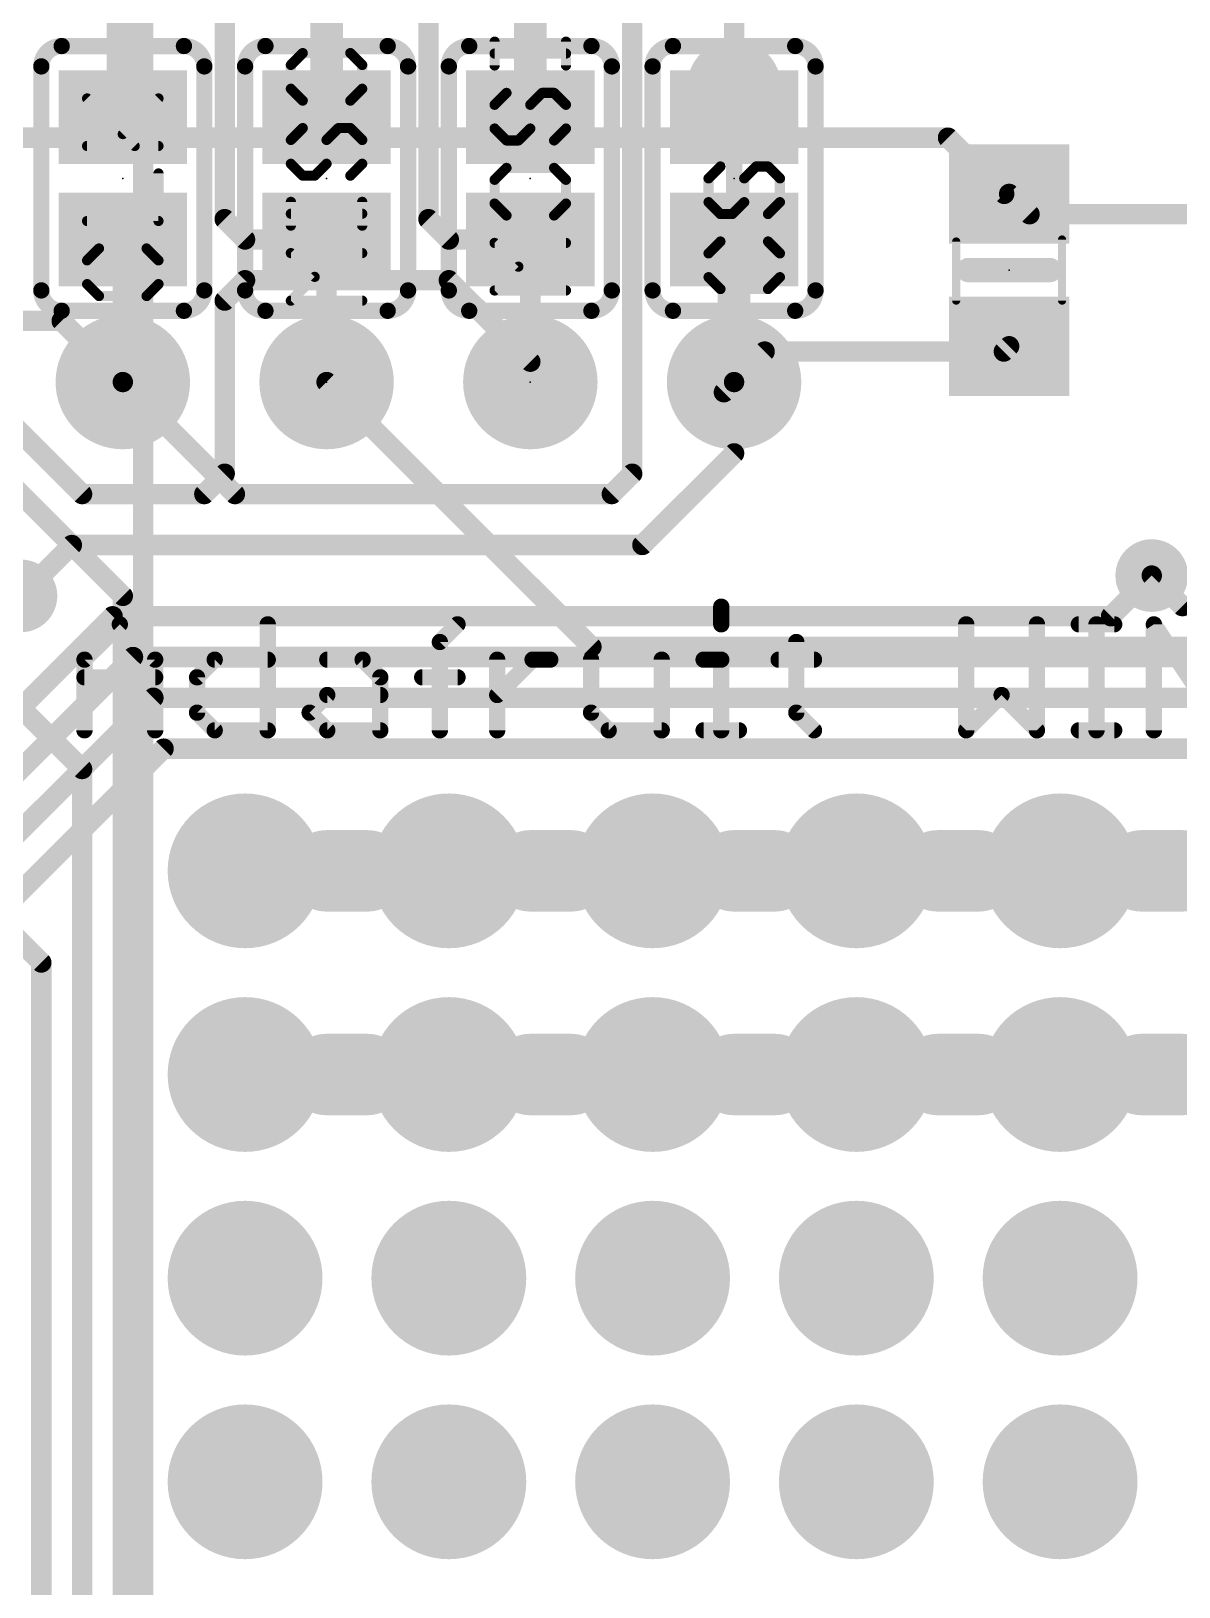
# Model space of a CAD drawing. Extents: x -7.7 to 68.6, y -5.3 to 60.5.
# Drawn here: x 27.81 to 42.12, y 26.63 to 46.03 of the extents above; entities that cross this region are included whole.
import ezdxf

# ---------------------------------------------------------------- set-up
doc = ezdxf.new("R2010")
doc.units = 0
for name, color, linetype in [('1', 12, 'CONTINUOUS'), ('16', 132, 'CONTINUOUS'), ('17', 110, 'CONTINUOUS'), ('18', 110, 'CONTINUOUS'), ('21', 40, 'CONTINUOUS'), ('22', 6, 'CONTINUOUS'), ('23', 53, 'CONTINUOUS'), ('24', 53, 'CONTINUOUS'), ('51', 253, 'CONTINUOUS')]:
    doc.layers.add(name, color=color, linetype=linetype)

# ---------------------------------------------------------------- blocks, each defined once
blk = doc.blocks.new('RECT')
blk.add_solid([(-0.5, -0.5), (0.5, -0.5), (-0.5, 0.5), (0.5, 0.5)])
blk = doc.blocks.new('ROUNDP')
at = {"const_width": 0.5}
blk.add_lwpolyline([(0, -0.25, 1), (0, 0.25, 1), (0, -0.25)], format="xyb", dxfattribs=at)
blk = doc.blocks.new('ROUNDV')
at = {"const_width": 0.5}
blk.add_lwpolyline([(0, -0.25, 1), (0, 0.25, 1), (0, -0.25)], format="xyb", dxfattribs=at)

msp = doc.modelspace()

# ---------------------------------------------------------------- linework, layer by layer
at = {"layer": '1', "const_width": 0.254}
for points in [[(29.21, 53.34), (29.21, 0)], [(22.921, 44.704), (39.243, 44.704)], [(39.243, 44.704), (39.944, 44.003)], [(39.944, 44.003), (40.005, 44.003)], [(40.005, 44.003), (40.259, 43.749)], [(40.259, 43.749), (43.18, 43.749)], [(30.226, 42.672), (30.48, 42.926)], [(30.48, 42.926), (33.02, 42.926)], [(33.02, 42.926), (34.036, 41.91)], [(30.226, 40.513), (30.226, 42.672)], [(22.733, 42.418), (28.194, 42.418)], [(28.194, 42.418), (28.956, 41.656)], [(36.576, 41.656), (36.957, 42.037)], [(36.957, 42.037), (39.939, 42.037)], [(39.939, 42.037), (40.005, 42.103)], [(34.036, 41.91), (34.036, 41.656)], [(26.924, 41.783), (28.448, 40.259)], [(31.496, 41.656), (34.798, 38.354)], [(28.956, 38.989), (27.432, 40.513)], [(29.972, 40.259), (30.226, 40.513)], [(28.448, 40.259), (29.972, 40.259)], [(41.783, 39.243), (42.164, 38.862)], [(28.956, 15.113), (28.956, 38.989)], [(42.164, 38.862), (51.816, 38.862)], [(34.798, 38.354), (58.166, 38.354)], [(28.448, 36.83), (27.305, 37.973)], [(28.448, 15.494), (28.448, 36.83)], [(27.94, 34.417), (26.924, 35.433)], [(27.94, 16.637), (27.94, 34.417)]]:
    msp.add_lwpolyline(points, dxfattribs=at)
at = {"layer": '1', "const_width": 0.127}
for points in [[(39.2879, 44.7489, 1), (39.1981, 44.6591)], [(39.243, 44.6405, 1), (39.243, 44.7675)], [(39.944, 44.0665, 1), (39.944, 43.9395)], [(39.8991, 43.9581, 1), (39.9889, 44.0479)], [(40.0499, 44.0479, 1), (39.9601, 43.9581)], [(40.005, 43.9395, 1), (40.005, 44.0665)], [(40.259, 43.8125, 1), (40.259, 43.6855)], [(40.2141, 43.7041, 1), (40.3039, 43.7939)], [(30.48, 42.9895, 1), (30.48, 42.8625)], [(30.5249, 42.8811, 1), (30.4351, 42.9709)], [(33.0649, 42.9709, 1), (32.9751, 42.8811)], [(33.02, 42.8625, 1), (33.02, 42.9895)], [(30.2895, 42.672, 1), (30.1625, 42.672)], [(30.1811, 42.7169, 1), (30.2709, 42.6271)], [(28.2389, 42.4629, 1), (28.1491, 42.3731)], [(28.194, 42.3545, 1), (28.194, 42.4815)], [(36.957, 42.1005, 1), (36.957, 41.9735)], [(37.0019, 41.9921, 1), (36.9121, 42.0819)], [(39.8941, 42.0819, 1), (39.9839, 41.9921)], [(39.939, 41.9735, 1), (39.939, 42.1005)], [(40.0499, 42.0581, 1), (39.9601, 42.1479)], [(34.0995, 41.91, 1), (33.9725, 41.91)], [(33.9911, 41.8651, 1), (34.0809, 41.9549)], [(28.9111, 41.6111, 1), (29.0009, 41.7009)], [(31.5409, 41.7009, 1), (31.4511, 41.6111)], [(33.9725, 41.656, 1), (34.0995, 41.656)], [(36.5311, 41.7009, 1), (36.6209, 41.6111)], [(30.1625, 40.513, 1), (30.2895, 40.513)], [(30.2709, 40.4681, 1), (30.1811, 40.5579)], [(28.448, 40.3225, 1), (28.448, 40.1955)], [(28.4031, 40.2141, 1), (28.4929, 40.3039)], [(29.9271, 40.3039, 1), (30.0169, 40.2141)], [(29.972, 40.1955, 1), (29.972, 40.3225)], [(41.8279, 39.2879, 1), (41.7381, 39.1981)], [(29.0195, 38.989, 1), (28.8925, 38.989)], [(28.9111, 38.9441, 1), (29.0009, 39.0339)], [(42.164, 38.9255, 1), (42.164, 38.7985)], [(42.1191, 38.8171, 1), (42.2089, 38.9069)], [(34.798, 38.4175, 1), (34.798, 38.2905)], [(34.7531, 38.3091, 1), (34.8429, 38.3989)], [(28.5115, 36.83, 1), (28.3845, 36.83)], [(28.4031, 36.7851, 1), (28.4929, 36.8749)], [(28.0035, 34.417, 1), (27.8765, 34.417)], [(27.8951, 34.3721, 1), (27.9849, 34.4619)]]:
    msp.add_lwpolyline(points, format="xyb", dxfattribs=at)
at = {"layer": '16'}
for points, const_width in [([(29.21, 0), (29.21, 53.34)], 0.254), ([(32.766, 43.688), (32.766, 49.022)], 0.254), ([(30.226, 48.514), (30.226, 43.688)], 0.254), ([(35.306, 40.513), (35.306, 48.133)], 0.254), ([(28.956, 46.99), (28.956, 44.958)], 0.4064), ([(31.496, 46.99), (31.496, 44.958)], 0.4064), ([(34.036, 46.99), (34.036, 44.958)], 0.4064), ([(36.576, 44.958), (36.576, 46.99)], 0.254), ([(30.226, 43.688), (30.48, 43.434)], 0.254), ([(33.02, 43.434), (32.766, 43.688)], 0.254), ([(28.956, 43.434), (28.956, 41.656)], 0.254), ([(30.48, 43.434), (31.496, 43.434)], 0.254), ([(31.496, 41.656), (31.496, 43.434)], 0.254), ([(34.036, 43.434), (33.02, 43.434)], 0.254), ([(34.036, 41.656), (34.036, 43.434)], 0.254), ([(36.576, 43.434), (36.576, 41.656)], 0.4064), ([(28.956, 41.529), (28.956, 41.656)], 0.254), ([(28.956, 41.656), (30.353, 40.259)], 0.254), ([(36.449, 41.529), (36.576, 41.656)], 0.254), ([(36.576, 40.767), (36.576, 41.656)], 0.254), ([(35.433, 39.624), (36.576, 40.767)], 0.254), ([(35.052, 40.259), (35.306, 40.513)], 0.254), ([(30.353, 40.259), (35.052, 40.259)], 0.254), ([(27.686, 38.989), (28.321, 39.624)], 0.254), ([(28.321, 39.624), (35.433, 39.624)], 0.254), ([(41.275, 38.735), (41.783, 39.243)], 0.254), ([(27.051, 36.957), (28.829, 38.735)], 0.254), ([(28.829, 38.735), (41.275, 38.735)], 0.254), ([(27.305, 36.449), (29.083, 38.227)], 0.254), ([(29.083, 38.227), (42.799, 38.227)], 0.254), ([(26.924, 35.306), (29.337, 37.719)], 0.254), ([(29.337, 37.719), (43.815, 37.719)], 0.254), ([(27.432, 35.052), (29.464, 37.084)], 0.254), ([(29.464, 37.084), (53.975, 37.084)], 0.254), ([(33.02, 35.56), (30.48, 35.56)], 0.4064), ([(35.56, 35.56), (33.02, 35.56)], 0.4064), ([(38.1, 35.56), (35.56, 35.56)], 0.4064), ([(38.1, 35.56), (40.64, 35.56)], 0.4064), ([(40.64, 35.56), (43.18, 35.56)], 0.4064), ([(33.02, 33.02), (30.48, 33.02)], 0.4064), ([(35.56, 33.02), (33.02, 33.02)], 0.4064), ([(38.1, 33.02), (35.56, 33.02)], 0.4064), ([(38.1, 33.02), (40.64, 33.02)], 0.4064), ([(43.18, 33.02), (40.64, 33.02)], 0.4064)]:
    msp.add_lwpolyline(points, dxfattribs=dict(at, const_width=const_width))
for points, const_width in [([(28.8544, 44.958, 1), (29.0576, 44.958)], 0.2032), ([(31.3944, 44.958, 1), (31.5976, 44.958)], 0.2032), ([(33.9344, 44.958, 1), (34.1376, 44.958)], 0.2032), ([(36.5125, 44.958, 1), (36.6395, 44.958)], 0.127), ([(30.2709, 43.7329, 1), (30.1811, 43.6431)], 0.127), ([(30.1625, 43.688, 1), (30.2895, 43.688)], 0.127), ([(32.8109, 43.7329, 1), (32.7211, 43.6431)], 0.127), ([(32.7025, 43.688, 1), (32.8295, 43.688)], 0.127), ([(29.0195, 43.434, 1), (28.8925, 43.434)], 0.127), ([(30.48, 43.4975, 1), (30.48, 43.3705)], 0.127), ([(30.4351, 43.3891, 1), (30.5249, 43.4789)], 0.127), ([(31.5595, 43.434, 1), (31.4325, 43.434)], 0.127), ([(31.496, 43.3705, 1), (31.496, 43.4975)], 0.127), ([(33.02, 43.4975, 1), (33.02, 43.3705)], 0.127), ([(32.9751, 43.3891, 1), (33.0649, 43.4789)], 0.127), ([(34.0995, 43.434, 1), (33.9725, 43.434)], 0.127), ([(34.036, 43.3705, 1), (34.036, 43.4975)], 0.127), ([(36.6776, 43.434, 1), (36.4744, 43.434)], 0.2032), ([(29.0195, 41.656, 1), (28.8925, 41.656)], 0.127), ([(29.0009, 41.7009, 1), (28.9111, 41.6111)], 0.127), ([(28.8925, 41.656, 1), (29.0195, 41.656)], 0.127), ([(31.4325, 41.656, 1), (31.5595, 41.656)], 0.127), ([(33.9725, 41.656, 1), (34.0995, 41.656)], 0.127), ([(36.4744, 41.656, 1), (36.6776, 41.656)], 0.2032), ([(36.6395, 41.656, 1), (36.5125, 41.656)], 0.127), ([(36.6209, 41.6111, 1), (36.5311, 41.7009)], 0.127), ([(28.8925, 41.529, 1), (29.0195, 41.529)], 0.127), ([(36.4041, 41.5739, 1), (36.4939, 41.4841)], 0.127), ([(36.5125, 40.767, 1), (36.6395, 40.767)], 0.127), ([(36.6209, 40.7221, 1), (36.5311, 40.8119)], 0.127), ([(35.2425, 40.513, 1), (35.3695, 40.513)], 0.127), ([(35.3509, 40.4681, 1), (35.2611, 40.5579)], 0.127), ([(30.353, 40.3225, 1), (30.353, 40.1955)], 0.127), ([(30.3081, 40.2141, 1), (30.3979, 40.3039)], 0.127), ([(35.0071, 40.3039, 1), (35.0969, 40.2141)], 0.127), ([(35.052, 40.1955, 1), (35.052, 40.3225)], 0.127), ([(28.321, 39.6875, 1), (28.321, 39.5605)], 0.127), ([(28.3659, 39.5791, 1), (28.2761, 39.6689)], 0.127), ([(35.3881, 39.6689, 1), (35.4779, 39.5791)], 0.127), ([(35.433, 39.5605, 1), (35.433, 39.6875)], 0.127), ([(41.8279, 39.1981, 1), (41.7381, 39.2879)], 0.127), ([(28.829, 38.7985, 1), (28.829, 38.6715)], 0.127), ([(28.8739, 38.6901, 1), (28.7841, 38.7799)], 0.127), ([(41.2301, 38.7799, 1), (41.3199, 38.6901)], 0.127), ([(41.275, 38.6715, 1), (41.275, 38.7985)], 0.127), ([(29.083, 38.2905, 1), (29.083, 38.1635)], 0.127), ([(29.1279, 38.1821, 1), (29.0381, 38.2719)], 0.127), ([(29.337, 37.7825, 1), (29.337, 37.6555)], 0.127), ([(29.3819, 37.6741, 1), (29.2921, 37.7639)], 0.127), ([(29.464, 37.1475, 1), (29.464, 37.0205)], 0.127), ([(29.5089, 37.0391, 1), (29.4191, 37.1289)], 0.127), ([(30.48, 35.6616, 1), (30.48, 35.4584)], 0.2032), ([(33.02, 35.6616, 1), (33.02, 35.4584)], 0.2032), ([(33.02, 35.4584, 1), (33.02, 35.6616)], 0.2032), ([(35.56, 35.6616, 1), (35.56, 35.4584)], 0.2032), ([(35.56, 35.4584, 1), (35.56, 35.6616)], 0.2032), ([(38.1, 35.6616, 1), (38.1, 35.4584)], 0.2032), ([(38.1, 35.4584, 1), (38.1, 35.6616)], 0.2032), ([(40.64, 35.6616, 1), (40.64, 35.4584)], 0.2032), ([(40.64, 35.4584, 1), (40.64, 35.6616)], 0.2032), ([(30.48, 33.1216, 1), (30.48, 32.9184)], 0.2032), ([(33.02, 33.1216, 1), (33.02, 32.9184)], 0.2032), ([(33.02, 32.9184, 1), (33.02, 33.1216)], 0.2032), ([(35.56, 33.1216, 1), (35.56, 32.9184)], 0.2032), ([(35.56, 32.9184, 1), (35.56, 33.1216)], 0.2032), ([(38.1, 33.1216, 1), (38.1, 32.9184)], 0.2032), ([(38.1, 32.9184, 1), (38.1, 33.1216)], 0.2032), ([(40.64, 33.1216, 1), (40.64, 32.9184)], 0.2032), ([(40.64, 32.9184, 1), (40.64, 33.1216)], 0.2032)]:
    msp.add_lwpolyline(points, format="xyb", dxfattribs=dict(at, const_width=const_width))
at = {"layer": '21'}
for points, const_width in [([(31.199, 45.7593), (31.0507, 45.611)], 0.127), ([(31.7922, 45.7593), (31.199, 45.7593)], 0.127), ([(31.9405, 45.611), (31.7922, 45.7593)], 0.127), ([(33.5907, 45.6049), (33.5907, 45.9015)], 0.127), ([(34.4805, 45.7532), (33.5907, 45.7532)], 0.127), ([(34.4805, 45.6049), (34.4805, 45.9015)], 0.127), ([(31.0507, 45.611), (31.0507, 45.3144)], 0.127), ([(31.9405, 45.3144), (31.9405, 45.611)], 0.127), ([(29.1039, 44.6003), (28.5107, 45.1934)], 0.127), ([(28.9556, 44.7486), (29.4005, 45.1934)], 0.127), ([(31.0507, 45.3144), (31.199, 45.1661)], 0.127), ([(31.199, 45.1661), (31.7922, 45.1661)], 0.127), ([(31.7922, 45.1661), (31.9405, 45.3144)], 0.127), ([(33.739, 45.2626), (33.5907, 45.1143)], 0.127), ([(34.0356, 45.1143), (34.1839, 45.2626)], 0.127), ([(34.1839, 45.2626), (34.3322, 45.2626)], 0.127), ([(34.3322, 45.2626), (34.4805, 45.1143)], 0.127), ([(33.5907, 45.1143), (33.5907, 44.8177)], 0.127), ([(34.0356, 44.8177), (34.0356, 45.1143)], 0.127), ([(34.4805, 45.1143), (34.4805, 44.8177)], 0.127), ([(31.199, 44.8238), (31.0507, 44.6755)], 0.127), ([(31.4956, 44.6755), (31.6439, 44.8238)], 0.127), ([(31.6439, 44.8238), (31.7922, 44.8238)], 0.127), ([(31.7922, 44.8238), (31.9405, 44.6755)], 0.127), ([(33.5907, 44.8177), (33.739, 44.6694)], 0.127), ([(33.8873, 44.6694), (34.0356, 44.8177)], 0.127), ([(34.4805, 44.8177), (34.3322, 44.6694)], 0.127), ([(28.5107, 44.6003), (29.4005, 44.6003)], 0.127), ([(31.0507, 44.6755), (31.0507, 44.3789)], 0.127), ([(31.4956, 44.3789), (31.4956, 44.6755)], 0.127), ([(31.9405, 44.6755), (31.9405, 44.3789)], 0.127), ([(33.739, 44.6694), (33.8873, 44.6694)], 0.127), ([(31.0507, 44.3789), (31.199, 44.2306)], 0.127), ([(31.3473, 44.2306), (31.4956, 44.3789)], 0.127), ([(31.9405, 44.3789), (31.7922, 44.2306)], 0.127), ([(29.4005, 43.6647), (29.4005, 44.2579)], 0.127), ([(31.199, 44.2306), (31.3473, 44.2306)], 0.127), ([(33.739, 44.3271), (33.5907, 44.1788)], 0.127), ([(33.5907, 44.1788), (33.5907, 43.8822)], 0.127), ([(34.3322, 44.3271), (33.739, 44.3271)], 0.127), ([(34.4805, 44.1788), (34.3322, 44.3271)], 0.127), ([(34.4805, 43.8822), (34.4805, 44.1788)], 0.127), ([(36.406, 44.3447), (36.2577, 44.1964)], 0.127), ([(36.2577, 44.1964), (36.2577, 43.8998)], 0.127), ([(36.7026, 44.1964), (36.8509, 44.3447)], 0.127), ([(36.7026, 43.8998), (36.7026, 44.1964)], 0.127), ([(36.8509, 44.3447), (36.9992, 44.3447)], 0.127), ([(36.9992, 44.3447), (37.1475, 44.1964)], 0.127), ([(37.1475, 44.1964), (37.1475, 43.8998)], 0.127), ([(31.0507, 43.6069), (31.0507, 43.9035)], 0.127), ([(31.9405, 43.6069), (31.9405, 43.9035)], 0.127), ([(33.5907, 43.8822), (33.739, 43.7339)], 0.127), ([(34.3322, 43.7339), (34.4805, 43.8822)], 0.127), ([(36.2577, 43.8998), (36.406, 43.7515)], 0.127), ([(36.5543, 43.7515), (36.7026, 43.8998)], 0.127), ([(37.1475, 43.8998), (36.9992, 43.7515)], 0.127), ([(28.5107, 43.6647), (29.4005, 43.6647)], 0.127), ([(31.9405, 43.7552), (31.0507, 43.7552)], 0.127), ([(33.739, 43.7339), (34.3322, 43.7339)], 0.127), ([(36.406, 43.7515), (36.5543, 43.7515)], 0.127), ([(36.406, 43.4092), (36.2577, 43.2609)], 0.127), ([(37.1475, 43.2609), (36.9992, 43.4092)], 0.127), ([(28.659, 43.3224), (28.5107, 43.1741)], 0.127), ([(29.4005, 43.1741), (29.2522, 43.3224)], 0.127), ([(31.3473, 42.968), (31.0507, 43.2646)], 0.127), ([(31.0507, 43.2646), (31.9405, 43.2646)], 0.127), ([(33.8873, 43.095), (33.5907, 43.3916)], 0.127), ([(33.5907, 43.3916), (34.4805, 43.3916)], 0.127), ([(36.2577, 43.2609), (36.2577, 42.9643)], 0.127), ([(37.1475, 42.9643), (37.1475, 43.2609)], 0.127), ([(28.5107, 43.1741), (28.5107, 42.8775)], 0.127), ([(29.4005, 42.8775), (29.4005, 43.1741)], 0.127), ([(33.5907, 42.7984), (33.8873, 43.095)], 0.127), ([(40.513, 43.053), (39.497, 43.053)], 0.3048), ([(28.5107, 42.8775), (28.659, 42.7292)], 0.127), ([(29.2522, 42.7292), (29.4005, 42.8775)], 0.127), ([(31.0507, 42.6714), (31.3473, 42.968)], 0.127), ([(36.2577, 42.9643), (36.406, 42.816)], 0.127), ([(36.9992, 42.816), (37.1475, 42.9643)], 0.127), ([(28.659, 42.7292), (29.2522, 42.7292)], 0.127), ([(31.9405, 42.6714), (31.0507, 42.6714)], 0.127), ([(34.4805, 42.7984), (33.5907, 42.7984)], 0.127), ([(36.406, 42.816), (36.9992, 42.816)], 0.127), ([(36.4164, 38.8548), (36.4164, 38.6345)], 0.2032), ([(28.478, 38.1939), (28.9187, 38.6345)], 0.2032), ([(28.9187, 38.6345), (29.3593, 38.1939)], 0.2032), ([(30.7626, 38.6345), (30.7626, 37.3126)], 0.2032), ([(32.9082, 38.4142), (33.1285, 38.6345)], 0.2032), ([(39.4704, 38.6345), (39.4704, 37.3126)], 0.2032), ([(40.3517, 37.3126), (40.3517, 38.6345)], 0.2032), ([(40.8737, 38.6345), (41.3143, 38.6345)], 0.2032), ([(41.094, 37.3126), (41.094, 38.6345)], 0.2032), ([(41.8092, 37.3126), (41.8092, 38.6345)], 0.2032), ([(41.8092, 38.6345), (42.6905, 37.3126)], 0.2032), ([(32.9082, 37.3126), (32.9082, 38.4142)], 0.2032), ([(37.3519, 38.4142), (37.3519, 37.5329)], 0.2032), ([(28.478, 37.3126), (28.478, 38.1939)], 0.2032), ([(29.3593, 38.1939), (29.3593, 37.3126)], 0.2032), ([(29.8813, 37.9736), (30.1016, 38.1939)], 0.2032), ([(30.1016, 38.1939), (30.7626, 38.1939)], 0.2032), ([(31.5049, 38.1939), (31.9455, 38.1939)], 0.2032), ([(31.9455, 38.1939), (32.1659, 37.9736)], 0.2032), ([(33.6234, 37.3126), (33.6234, 38.1939)], 0.2032), ([(33.6234, 37.7532), (34.064, 38.1939)], 0.2032), ([(34.064, 38.1939), (34.2843, 38.1939)], 0.2032), ([(34.7928, 38.1939), (34.7928, 37.5329)], 0.2032), ([(35.6741, 37.3126), (35.6741, 38.1939)], 0.2032), ([(36.1961, 38.1939), (36.4164, 38.1939)], 0.2032), ([(36.4164, 38.1939), (36.4164, 37.3126)], 0.2032), ([(37.1316, 38.1939), (37.5722, 38.1939)], 0.2032), ([(28.478, 37.9736), (29.3593, 37.9736)], 0.2032), ([(29.8813, 37.5329), (29.8813, 37.9736)], 0.2032), ([(32.1659, 37.9736), (32.1659, 37.3126)], 0.2032), ([(32.6879, 37.9736), (33.1285, 37.9736)], 0.2032), ([(31.2846, 37.5329), (31.5049, 37.7532)], 0.2032), ([(31.5049, 37.7532), (32.1659, 37.7532)], 0.2032), ([(39.4704, 37.3126), (39.911, 37.7532)], 0.2032), ([(39.911, 37.7532), (40.3517, 37.3126)], 0.2032), ([(30.1016, 37.3126), (29.8813, 37.5329)], 0.2032), ([(31.5049, 37.3126), (31.2846, 37.5329)], 0.2032), ([(34.7928, 37.5329), (35.0131, 37.3126)], 0.2032), ([(37.3519, 37.5329), (37.5722, 37.3126)], 0.2032), ([(30.7626, 37.3126), (30.1016, 37.3126)], 0.2032), ([(32.1659, 37.3126), (31.5049, 37.3126)], 0.2032), ([(35.0131, 37.3126), (35.6741, 37.3126)], 0.2032), ([(36.1961, 37.3126), (36.6367, 37.3126)], 0.2032), ([(40.8737, 37.3126), (41.3143, 37.3126)], 0.2032), ([(32.004, 35.56), (31.496, 35.56)], 1.016), ([(34.544, 35.56), (34.036, 35.56)], 1.016), ([(37.084, 35.56), (36.576, 35.56)], 1.016), ([(39.624, 35.56), (39.116, 35.56)], 1.016), ([(42.164, 35.56), (41.656, 35.56)], 1.016), ([(32.004, 33.02), (31.496, 33.02)], 1.016), ([(34.544, 33.02), (34.036, 33.02)], 1.016), ([(37.084, 33.02), (36.576, 33.02)], 1.016), ([(39.624, 33.02), (39.116, 33.02)], 1.016), ([(42.164, 33.02), (41.656, 33.02)], 1.016)]:
    msp.add_lwpolyline(points, dxfattribs=dict(at, const_width=const_width))
for points, const_width in [([(31.199, 45.791, 1), (31.199, 45.7275)], 0.0635), ([(31.2215, 45.7368, 1), (31.1766, 45.7817)], 0.0635), ([(31.8147, 45.7817, 1), (31.7698, 45.7368)], 0.0635), ([(31.7922, 45.7275, 1), (31.7922, 45.791)], 0.0635), ([(33.6225, 45.9015, 1), (33.559, 45.9015)], 0.0635), ([(33.5907, 45.785, 1), (33.5907, 45.7215)], 0.0635), ([(34.5123, 45.9015, 1), (34.4487, 45.9015)], 0.0635), ([(34.4805, 45.7215, 1), (34.4805, 45.785)], 0.0635), ([(36.576, 45.1594, 1), (36.576, 45.5186, 1), (36.576, 45.1594)], 0.8128), ([(31.0825, 45.611, 1), (31.019, 45.611)], 0.0635), ([(31.0283, 45.6334, 1), (31.0732, 45.5885)], 0.0635), ([(31.9722, 45.611, 1), (31.9088, 45.611)], 0.0635), ([(31.918, 45.5885, 1), (31.963, 45.6334)], 0.0635), ([(33.559, 45.6049, 1), (33.6225, 45.6049)], 0.0635), ([(34.4487, 45.6049, 1), (34.5123, 45.6049)], 0.0635), ([(28.5332, 45.2159, 1), (28.4883, 45.171)], 0.0635), ([(29.423, 45.171, 1), (29.378, 45.2159)], 0.0635), ([(31.019, 45.3144, 1), (31.0825, 45.3144)], 0.0635), ([(31.0732, 45.3368, 1), (31.0283, 45.2919)], 0.0635), ([(31.199, 45.1978, 1), (31.199, 45.1343)], 0.0635), ([(31.1766, 45.1436, 1), (31.2215, 45.1885)], 0.0635), ([(31.7698, 45.1885, 1), (31.8147, 45.1436)], 0.0635), ([(31.7922, 45.1343, 1), (31.7922, 45.1978)], 0.0635), ([(31.9088, 45.3144, 1), (31.9722, 45.3144)], 0.0635), ([(31.963, 45.2919, 1), (31.918, 45.3368)], 0.0635), ([(33.7615, 45.2401, 1), (33.7166, 45.285)], 0.0635), ([(34.1839, 45.2943, 1), (34.1839, 45.2308)], 0.0635), ([(34.2064, 45.2401, 1), (34.1615, 45.285)], 0.0635), ([(34.3547, 45.285, 1), (34.3098, 45.2401)], 0.0635), ([(34.3322, 45.2308, 1), (34.3322, 45.2943)], 0.0635), ([(33.6225, 45.1143, 1), (33.559, 45.1143)], 0.0635), ([(33.5683, 45.1367, 1), (33.6132, 45.0918)], 0.0635), ([(34.0674, 45.1143, 1), (34.0039, 45.1143)], 0.0635), ([(34.0132, 45.1367, 1), (34.0581, 45.0918)], 0.0635), ([(34.5123, 45.1143, 1), (34.4487, 45.1143)], 0.0635), ([(34.458, 45.0918, 1), (34.503, 45.1367)], 0.0635), ([(31.2215, 44.8013, 1), (31.1766, 44.8462)], 0.0635), ([(31.6439, 44.8555, 1), (31.6439, 44.792)], 0.0635), ([(31.6664, 44.8013, 1), (31.6215, 44.8462)], 0.0635), ([(31.8147, 44.8462, 1), (31.7698, 44.8013)], 0.0635), ([(31.7922, 44.792, 1), (31.7922, 44.8555)], 0.0635), ([(33.559, 44.8177, 1), (33.6225, 44.8177)], 0.0635), ([(33.6132, 44.8402, 1), (33.5683, 44.7953)], 0.0635), ([(34.0039, 44.8177, 1), (34.0674, 44.8177)], 0.0635), ([(34.0581, 44.7953, 1), (34.0132, 44.8402)], 0.0635), ([(34.4487, 44.8177, 1), (34.5123, 44.8177)], 0.0635), ([(34.503, 44.7953, 1), (34.458, 44.8402)], 0.0635), ([(28.5107, 44.632, 1), (28.5107, 44.5685)], 0.0635), ([(28.9332, 44.771, 1), (28.9781, 44.7261)], 0.0635), ([(29.0815, 44.5778, 1), (29.1264, 44.6227)], 0.0635), ([(29.4005, 44.5685, 1), (29.4005, 44.632)], 0.0635), ([(31.0825, 44.6755, 1), (31.019, 44.6755)], 0.0635), ([(31.0283, 44.6979, 1), (31.0732, 44.653)], 0.0635), ([(31.5274, 44.6755, 1), (31.4639, 44.6755)], 0.0635), ([(31.4732, 44.6979, 1), (31.5181, 44.653)], 0.0635), ([(31.9722, 44.6755, 1), (31.9088, 44.6755)], 0.0635), ([(31.918, 44.653, 1), (31.963, 44.6979)], 0.0635), ([(33.739, 44.7012, 1), (33.739, 44.6377)], 0.0635), ([(33.7166, 44.647, 1), (33.7615, 44.6919)], 0.0635), ([(33.8649, 44.6919, 1), (33.9098, 44.647)], 0.0635), ([(33.8873, 44.6377, 1), (33.8873, 44.7012)], 0.0635), ([(34.3098, 44.6919, 1), (34.3547, 44.647)], 0.0635), ([(31.0732, 44.4013, 1), (31.0283, 44.3564)], 0.0635), ([(31.5181, 44.3564, 1), (31.4732, 44.4013)], 0.0635), ([(31.963, 44.3564, 1), (31.918, 44.4013)], 0.0635), ([(29.4322, 44.2579, 1), (29.3688, 44.2579)], 0.0635), ([(31.019, 44.3789, 1), (31.0825, 44.3789)], 0.0635), ([(31.199, 44.2623, 1), (31.199, 44.1988)], 0.0635), ([(31.1766, 44.2081, 1), (31.2215, 44.253)], 0.0635), ([(31.3249, 44.253, 1), (31.3698, 44.2081)], 0.0635), ([(31.3473, 44.1988, 1), (31.3473, 44.2623)], 0.0635), ([(31.4639, 44.3789, 1), (31.5274, 44.3789)], 0.0635), ([(31.7698, 44.253, 1), (31.8147, 44.2081)], 0.0635), ([(31.9088, 44.3789, 1), (31.9722, 44.3789)], 0.0635), ([(33.6225, 44.1788, 1), (33.559, 44.1788)], 0.0635), ([(33.739, 44.3588, 1), (33.739, 44.2953)], 0.0635), ([(33.7615, 44.3046, 1), (33.7166, 44.3495)], 0.0635), ([(34.3547, 44.3495, 1), (34.3098, 44.3046)], 0.0635), ([(34.3322, 44.2953, 1), (34.3322, 44.3588)], 0.0635), ([(34.5123, 44.1788, 1), (34.4487, 44.1788)], 0.0635), ([(36.2895, 44.1964, 1), (36.226, 44.1964)], 0.0635), ([(36.2353, 44.2188, 1), (36.2802, 44.1739)], 0.0635), ([(36.4285, 44.3222, 1), (36.3836, 44.3671)], 0.0635), ([(36.7344, 44.1964, 1), (36.6709, 44.1964)], 0.0635), ([(36.6802, 44.2188, 1), (36.7251, 44.1739)], 0.0635), ([(36.8509, 44.3764, 1), (36.8509, 44.3129)], 0.0635), ([(36.8734, 44.3222, 1), (36.8285, 44.3671)], 0.0635), ([(37.0217, 44.3671, 1), (36.9768, 44.3222)], 0.0635), ([(36.9992, 44.3129, 1), (36.9992, 44.3764)], 0.0635), ([(37.1793, 44.1964, 1), (37.1157, 44.1964)], 0.0635), ([(37.125, 44.1739, 1), (37.17, 44.2188)], 0.0635), ([(33.5683, 44.2012, 1), (33.6132, 44.1563)], 0.0635), ([(34.458, 44.1563, 1), (34.503, 44.2012)], 0.0635), ([(31.0825, 43.9035, 1), (31.019, 43.9035)], 0.0635), ([(31.9722, 43.9035, 1), (31.9088, 43.9035)], 0.0635), ([(33.559, 43.8822, 1), (33.6225, 43.8822)], 0.0635), ([(33.6132, 43.9046, 1), (33.5683, 43.8597)], 0.0635), ([(34.4487, 43.8822, 1), (34.5123, 43.8822)], 0.0635), ([(34.503, 43.8597, 1), (34.458, 43.9046)], 0.0635), ([(36.226, 43.8998, 1), (36.2895, 43.8998)], 0.0635), ([(36.2802, 43.9222, 1), (36.2353, 43.8773)], 0.0635), ([(36.6709, 43.8998, 1), (36.7344, 43.8998)], 0.0635), ([(36.7251, 43.8773, 1), (36.6802, 43.9222)], 0.0635), ([(37.1157, 43.8998, 1), (37.1793, 43.8998)], 0.0635), ([(37.17, 43.8773, 1), (37.125, 43.9222)], 0.0635), ([(28.5107, 43.6965, 1), (28.5107, 43.633)], 0.0635), ([(29.3688, 43.6647, 1), (29.4322, 43.6647)], 0.0635), ([(29.4005, 43.633, 1), (29.4005, 43.6965)], 0.0635), ([(31.0507, 43.7869, 1), (31.0507, 43.7234)], 0.0635), ([(31.9405, 43.7234, 1), (31.9405, 43.7869)], 0.0635), ([(33.739, 43.7657, 1), (33.739, 43.7022)], 0.0635), ([(33.7166, 43.7114, 1), (33.7615, 43.7564)], 0.0635), ([(34.3098, 43.7564, 1), (34.3547, 43.7114)], 0.0635), ([(34.3322, 43.7022, 1), (34.3322, 43.7657)], 0.0635), ([(36.406, 43.7833, 1), (36.406, 43.7197)], 0.0635), ([(36.3836, 43.729, 1), (36.4285, 43.774)], 0.0635), ([(36.5319, 43.774, 1), (36.5768, 43.729)], 0.0635), ([(36.5543, 43.7197, 1), (36.5543, 43.7833)], 0.0635), ([(36.9768, 43.774, 1), (37.0217, 43.729)], 0.0635), ([(31.019, 43.6069, 1), (31.0825, 43.6069)], 0.0635), ([(31.9088, 43.6069, 1), (31.9722, 43.6069)], 0.0635), ([(36.4285, 43.3867, 1), (36.3836, 43.4316)], 0.0635), ([(37.0217, 43.4316, 1), (36.9768, 43.3867)], 0.0635), ([(28.6815, 43.2999, 1), (28.6366, 43.3448)], 0.0635), ([(29.2747, 43.3448, 1), (29.2298, 43.2999)], 0.0635), ([(31.0507, 43.2963, 1), (31.0507, 43.2328)], 0.0635), ([(31.0732, 43.287, 1), (31.0283, 43.2421)], 0.0635), ([(31.9405, 43.2328, 1), (31.9405, 43.2963)], 0.0635), ([(33.5907, 43.4233, 1), (33.5907, 43.3598)], 0.0635), ([(33.6132, 43.414, 1), (33.5683, 43.3691)], 0.0635), ([(34.4805, 43.3598, 1), (34.4805, 43.4233)], 0.0635), ([(36.2895, 43.2609, 1), (36.226, 43.2609)], 0.0635), ([(36.2353, 43.2833, 1), (36.2802, 43.2384)], 0.0635), ([(37.1793, 43.2609, 1), (37.1157, 43.2609)], 0.0635), ([(37.125, 43.2384, 1), (37.17, 43.2833)], 0.0635), ([(28.4883, 43.1966, 1), (28.5332, 43.1516)], 0.0635), ([(28.5425, 43.1741, 1), (28.479, 43.1741)], 0.0635), ([(29.4322, 43.1741, 1), (29.3688, 43.1741)], 0.0635), ([(29.378, 43.1516, 1), (29.423, 43.1966)], 0.0635), ([(33.9098, 43.0725, 1), (33.8649, 43.1174)], 0.0635), ([(33.8649, 43.0725, 1), (33.9098, 43.1174)], 0.0635), ([(39.497, 43.1292, 1), (39.497, 42.9768)], 0.1524), ([(40.513, 42.9768, 1), (40.513, 43.1292)], 0.1524), ([(28.5332, 42.9, 1), (28.4883, 42.8551)], 0.0635), ([(28.479, 42.8775, 1), (28.5425, 42.8775)], 0.0635), ([(29.3688, 42.8775, 1), (29.4322, 42.8775)], 0.0635), ([(29.423, 42.8551, 1), (29.378, 42.9)], 0.0635), ([(31.3698, 42.9455, 1), (31.3249, 42.9904)], 0.0635), ([(31.3249, 42.9455, 1), (31.3698, 42.9904)], 0.0635), ([(36.226, 42.9643, 1), (36.2895, 42.9643)], 0.0635), ([(36.2802, 42.9867, 1), (36.2353, 42.9418)], 0.0635), ([(37.1157, 42.9643, 1), (37.1793, 42.9643)], 0.0635), ([(37.17, 42.9418, 1), (37.125, 42.9867)], 0.0635), ([(28.659, 42.761, 1), (28.659, 42.6975)], 0.0635), ([(28.6366, 42.7068, 1), (28.6815, 42.7517)], 0.0635), ([(29.2298, 42.7517, 1), (29.2747, 42.7068)], 0.0635), ([(29.2522, 42.6975, 1), (29.2522, 42.761)], 0.0635), ([(31.0507, 42.7031, 1), (31.0507, 42.6396)], 0.0635), ([(31.0283, 42.6938, 1), (31.0732, 42.6489)], 0.0635), ([(31.9405, 42.6396, 1), (31.9405, 42.7031)], 0.0635), ([(33.5907, 42.8301, 1), (33.5907, 42.7666)], 0.0635), ([(33.5683, 42.8208, 1), (33.6132, 42.7759)], 0.0635), ([(34.4805, 42.7666, 1), (34.4805, 42.8301)], 0.0635), ([(36.406, 42.8477, 1), (36.406, 42.7842)], 0.0635), ([(36.3836, 42.7935, 1), (36.4285, 42.8384)], 0.0635), ([(36.9768, 42.8384, 1), (37.0217, 42.7935)], 0.0635), ([(36.9992, 42.7842, 1), (36.9992, 42.8477)], 0.0635), ([(36.4672, 38.8548, 1), (36.3656, 38.8548)], 0.1016), ([(28.9546, 38.6704, 1), (28.8827, 38.5986)], 0.1016), ([(28.9546, 38.5986, 1), (28.8827, 38.6704)], 0.1016), ([(30.8134, 38.6345, 1), (30.7118, 38.6345)], 0.1016), ([(33.1644, 38.5986, 1), (33.0926, 38.6704)], 0.1016), ([(36.3656, 38.6345, 1), (36.4672, 38.6345)], 0.1016), ([(39.5212, 38.6345, 1), (39.4196, 38.6345)], 0.1016), ([(40.4025, 38.6345, 1), (40.3009, 38.6345)], 0.1016), ([(40.8737, 38.6853, 1), (40.8737, 38.5837)], 0.1016), ([(41.1448, 38.6345, 1), (41.0432, 38.6345)], 0.1016), ([(41.3143, 38.5837, 1), (41.3143, 38.6853)], 0.1016), ([(41.86, 38.6345, 1), (41.7584, 38.6345)], 0.1016), ([(41.8514, 38.6627, 1), (41.7669, 38.6063)], 0.1016), ([(32.959, 38.4142, 1), (32.8574, 38.4142)], 0.1016), ([(32.8723, 38.4501, 1), (32.9441, 38.3783)], 0.1016), ([(37.4027, 38.4142, 1), (37.3011, 38.4142)], 0.1016), ([(28.5288, 38.1939, 1), (28.4272, 38.1939)], 0.1016), ([(28.4421, 38.2298, 1), (28.5139, 38.158)], 0.1016), ([(29.4101, 38.1939, 1), (29.3085, 38.1939)], 0.1016), ([(29.3234, 38.158, 1), (29.3952, 38.2298)], 0.1016), ([(30.1016, 38.2447, 1), (30.1016, 38.1431)], 0.1016), ([(30.1375, 38.158, 1), (30.0657, 38.2298)], 0.1016), ([(30.7626, 38.1431, 1), (30.7626, 38.2447)], 0.1016), ([(31.5049, 38.2447, 1), (31.5049, 38.1431)], 0.1016), ([(31.9815, 38.2298, 1), (31.9096, 38.158)], 0.1016), ([(31.9455, 38.1431, 1), (31.9455, 38.2447)], 0.1016), ([(33.6742, 38.1939, 1), (33.5726, 38.1939)], 0.1016), ([(34.064, 38.2447, 1), (34.064, 38.1431)], 0.1016), ([(34.0999, 38.158, 1), (34.0281, 38.2298)], 0.1016), ([(34.2843, 38.1431, 1), (34.2843, 38.2447)], 0.1016), ([(34.8436, 38.1939, 1), (34.742, 38.1939)], 0.1016), ([(35.7249, 38.1939, 1), (35.6233, 38.1939)], 0.1016), ([(36.1961, 38.2447, 1), (36.1961, 38.1431)], 0.1016), ([(36.4672, 38.1939, 1), (36.3656, 38.1939)], 0.1016), ([(36.4164, 38.1431, 1), (36.4164, 38.2447)], 0.1016), ([(37.1316, 38.2447, 1), (37.1316, 38.1431)], 0.1016), ([(37.5722, 38.1431, 1), (37.5722, 38.2447)], 0.1016), ([(28.478, 38.0244, 1), (28.478, 37.9228)], 0.1016), ([(29.3593, 37.9228, 1), (29.3593, 38.0244)], 0.1016), ([(29.9321, 37.9736, 1), (29.8305, 37.9736)], 0.1016), ([(29.8454, 38.0095, 1), (29.9172, 37.9376)], 0.1016), ([(32.2167, 37.9736, 1), (32.1151, 37.9736)], 0.1016), ([(32.1299, 37.9376, 1), (32.2018, 38.0095)], 0.1016), ([(32.6879, 38.0244, 1), (32.6879, 37.9228)], 0.1016), ([(33.1285, 37.9228, 1), (33.1285, 38.0244)], 0.1016), ([(31.5049, 37.804, 1), (31.5049, 37.7024)], 0.1016), ([(31.5408, 37.7173, 1), (31.469, 37.7892)], 0.1016), ([(32.1659, 37.7024, 1), (32.1659, 37.804)], 0.1016), ([(33.5875, 37.7892, 1), (33.6593, 37.7173)], 0.1016), ([(39.9469, 37.7892, 1), (39.8751, 37.7173)], 0.1016), ([(39.9469, 37.7173, 1), (39.8751, 37.7892)], 0.1016), ([(29.9172, 37.5688, 1), (29.8454, 37.497)], 0.1016), ([(29.8305, 37.5329, 1), (29.9321, 37.5329)], 0.1016), ([(31.3205, 37.5688, 1), (31.2487, 37.497)], 0.1016), ([(31.2487, 37.5688, 1), (31.3205, 37.497)], 0.1016), ([(34.8287, 37.5688, 1), (34.7569, 37.497)], 0.1016), ([(34.742, 37.5329, 1), (34.8436, 37.5329)], 0.1016), ([(37.3878, 37.5688, 1), (37.316, 37.497)], 0.1016), ([(37.3011, 37.5329, 1), (37.4027, 37.5329)], 0.1016), ([(28.4272, 37.3126, 1), (28.5288, 37.3126)], 0.1016), ([(29.3085, 37.3126, 1), (29.4101, 37.3126)], 0.1016), ([(30.1016, 37.3634, 1), (30.1016, 37.2618)], 0.1016), ([(30.0657, 37.2767, 1), (30.1375, 37.3485)], 0.1016), ([(30.7118, 37.3126, 1), (30.8134, 37.3126)], 0.1016), ([(30.7626, 37.2618, 1), (30.7626, 37.3634)], 0.1016), ([(31.5049, 37.3634, 1), (31.5049, 37.2618)], 0.1016), ([(31.469, 37.2767, 1), (31.5408, 37.3485)], 0.1016), ([(32.1151, 37.3126, 1), (32.2167, 37.3126)], 0.1016), ([(32.1659, 37.2618, 1), (32.1659, 37.3634)], 0.1016), ([(32.8574, 37.3126, 1), (32.959, 37.3126)], 0.1016), ([(33.5726, 37.3126, 1), (33.6742, 37.3126)], 0.1016), ([(35.0131, 37.3634, 1), (35.0131, 37.2618)], 0.1016), ([(34.9772, 37.2767, 1), (35.049, 37.3485)], 0.1016), ([(35.6233, 37.3126, 1), (35.7249, 37.3126)], 0.1016), ([(35.6741, 37.2618, 1), (35.6741, 37.3634)], 0.1016), ([(36.1961, 37.3634, 1), (36.1961, 37.2618)], 0.1016), ([(36.3656, 37.3126, 1), (36.4672, 37.3126)], 0.1016), ([(36.6367, 37.2618, 1), (36.6367, 37.3634)], 0.1016), ([(37.5363, 37.2767, 1), (37.6081, 37.3485)], 0.1016), ([(39.4345, 37.3485, 1), (39.5063, 37.2767)], 0.1016), ([(39.4196, 37.3126, 1), (39.5212, 37.3126)], 0.1016), ([(40.3009, 37.3126, 1), (40.4025, 37.3126)], 0.1016), ([(40.3157, 37.2767, 1), (40.3876, 37.3485)], 0.1016), ([(40.8737, 37.3634, 1), (40.8737, 37.2618)], 0.1016), ([(41.0432, 37.3126, 1), (41.1448, 37.3126)], 0.1016), ([(41.3143, 37.2618, 1), (41.3143, 37.3634)], 0.1016), ([(41.7584, 37.3126, 1), (41.86, 37.3126)], 0.1016), ([(31.496, 35.814, 1), (31.496, 35.306)], 0.508), ([(32.004, 35.306, 1), (32.004, 35.814)], 0.508), ([(34.036, 35.814, 1), (34.036, 35.306)], 0.508), ([(34.544, 35.306, 1), (34.544, 35.814)], 0.508), ([(36.576, 35.814, 1), (36.576, 35.306)], 0.508), ([(37.084, 35.306, 1), (37.084, 35.814)], 0.508), ([(39.116, 35.814, 1), (39.116, 35.306)], 0.508), ([(39.624, 35.306, 1), (39.624, 35.814)], 0.508), ([(41.656, 35.814, 1), (41.656, 35.306)], 0.508), ([(42.164, 35.306, 1), (42.164, 35.814)], 0.508), ([(31.496, 33.274, 1), (31.496, 32.766)], 0.508), ([(32.004, 32.766, 1), (32.004, 33.274)], 0.508), ([(34.036, 33.274, 1), (34.036, 32.766)], 0.508), ([(34.544, 32.766, 1), (34.544, 33.274)], 0.508), ([(36.576, 33.274, 1), (36.576, 32.766)], 0.508), ([(37.084, 32.766, 1), (37.084, 33.274)], 0.508), ([(39.116, 33.274, 1), (39.116, 32.766)], 0.508), ([(39.624, 32.766, 1), (39.624, 33.274)], 0.508), ([(41.656, 33.274, 1), (41.656, 32.766)], 0.508), ([(42.164, 32.766, 1), (42.164, 33.274)], 0.508)]:
    msp.add_lwpolyline(points, format="xyb", dxfattribs=dict(at, const_width=const_width))
at = {"layer": '22'}
for points, const_width in [([(28.194, 45.847, 0.4142), (27.94, 45.593)], 0.2032), ([(28.194, 45.8978, 1), (28.194, 45.7962)], 0.1016), ([(28.194, 45.7962, 1), (28.194, 45.8978)], 0.1016), ([(29.972, 45.593, 0.4142), (29.718, 45.847)], 0.2032), ([(29.718, 45.8978, 1), (29.718, 45.7962)], 0.1016), ([(29.718, 45.7962, 1), (29.718, 45.8978)], 0.1016), ([(30.734, 45.847, 0.4142), (30.48, 45.593)], 0.2032), ([(30.734, 45.8978, 1), (30.734, 45.7962)], 0.1016), ([(30.734, 45.7962, 1), (30.734, 45.8978)], 0.1016), ([(32.512, 45.593, 0.4142), (32.258, 45.847)], 0.2032), ([(32.258, 45.8978, 1), (32.258, 45.7962)], 0.1016), ([(32.258, 45.7962, 1), (32.258, 45.8978)], 0.1016), ([(33.274, 45.847, 0.4142), (33.02, 45.593)], 0.2032), ([(33.274, 45.8978, 1), (33.274, 45.7962)], 0.1016), ([(33.274, 45.7962, 1), (33.274, 45.8978)], 0.1016), ([(35.052, 45.593, 0.4142), (34.798, 45.847)], 0.2032), ([(34.798, 45.8978, 1), (34.798, 45.7962)], 0.1016), ([(34.798, 45.7962, 1), (34.798, 45.8978)], 0.1016), ([(35.814, 45.847, 0.4142), (35.56, 45.593)], 0.2032), ([(35.814, 45.8978, 1), (35.814, 45.7962)], 0.1016), ([(35.814, 45.7962, 1), (35.814, 45.8978)], 0.1016), ([(37.592, 45.593, 0.4142), (37.338, 45.847)], 0.2032), ([(37.338, 45.8978, 1), (37.338, 45.7962)], 0.1016), ([(37.338, 45.7962, 1), (37.338, 45.8978)], 0.1016), ([(27.9908, 45.593, 1), (27.8892, 45.593)], 0.1016), ([(27.8892, 45.593, 1), (27.9908, 45.593)], 0.1016), ([(30.0228, 45.593, 1), (29.9212, 45.593)], 0.1016), ([(29.9212, 45.593, 1), (30.0228, 45.593)], 0.1016), ([(30.5308, 45.593, 1), (30.4292, 45.593)], 0.1016), ([(30.4292, 45.593, 1), (30.5308, 45.593)], 0.1016), ([(32.5628, 45.593, 1), (32.4612, 45.593)], 0.1016), ([(32.4612, 45.593, 1), (32.5628, 45.593)], 0.1016), ([(33.0708, 45.593, 1), (32.9692, 45.593)], 0.1016), ([(32.9692, 45.593, 1), (33.0708, 45.593)], 0.1016), ([(35.1028, 45.593, 1), (35.0012, 45.593)], 0.1016), ([(35.0012, 45.593, 1), (35.1028, 45.593)], 0.1016), ([(35.6108, 45.593, 1), (35.5092, 45.593)], 0.1016), ([(35.5092, 45.593, 1), (35.6108, 45.593)], 0.1016), ([(37.6428, 45.593, 1), (37.5412, 45.593)], 0.1016), ([(37.5412, 45.593, 1), (37.6428, 45.593)], 0.1016), ([(27.94, 42.799, 0.4142), (28.194, 42.545)], 0.2032), ([(27.9908, 42.799, 1), (27.8892, 42.799)], 0.1016), ([(29.718, 42.545, 0.4142), (29.972, 42.799)], 0.2032), ([(30.0228, 42.799, 1), (29.9212, 42.799)], 0.1016), ([(30.48, 42.799, 0.4142), (30.734, 42.545)], 0.2032), ([(30.5308, 42.799, 1), (30.4292, 42.799)], 0.1016), ([(32.258, 42.545, 0.4142), (32.512, 42.799)], 0.2032), ([(32.5628, 42.799, 1), (32.4612, 42.799)], 0.1016), ([(33.02, 42.799, 0.4142), (33.274, 42.545)], 0.2032), ([(33.0708, 42.799, 1), (32.9692, 42.799)], 0.1016), ([(34.798, 42.545, 0.4142), (35.052, 42.799)], 0.2032), ([(35.1028, 42.799, 1), (35.0012, 42.799)], 0.1016), ([(35.56, 42.799, 0.4142), (35.814, 42.545)], 0.2032), ([(35.6108, 42.799, 1), (35.5092, 42.799)], 0.1016), ([(37.338, 42.545, 0.4142), (37.592, 42.799)], 0.2032), ([(37.6428, 42.799, 1), (37.5412, 42.799)], 0.1016), ([(27.8892, 42.799, 1), (27.9908, 42.799)], 0.1016), ([(29.9212, 42.799, 1), (30.0228, 42.799)], 0.1016), ([(30.4292, 42.799, 1), (30.5308, 42.799)], 0.1016), ([(32.4612, 42.799, 1), (32.5628, 42.799)], 0.1016), ([(32.9692, 42.799, 1), (33.0708, 42.799)], 0.1016), ([(35.0012, 42.799, 1), (35.1028, 42.799)], 0.1016), ([(35.5092, 42.799, 1), (35.6108, 42.799)], 0.1016), ([(37.5412, 42.799, 1), (37.6428, 42.799)], 0.1016), ([(28.194, 42.5958, 1), (28.194, 42.4942)], 0.1016), ([(28.194, 42.4942, 1), (28.194, 42.5958)], 0.1016), ([(29.718, 42.5958, 1), (29.718, 42.4942)], 0.1016), ([(29.718, 42.4942, 1), (29.718, 42.5958)], 0.1016), ([(30.734, 42.5958, 1), (30.734, 42.4942)], 0.1016), ([(30.734, 42.4942, 1), (30.734, 42.5958)], 0.1016), ([(32.258, 42.5958, 1), (32.258, 42.4942)], 0.1016), ([(32.258, 42.4942, 1), (32.258, 42.5958)], 0.1016), ([(33.274, 42.5958, 1), (33.274, 42.4942)], 0.1016), ([(33.274, 42.4942, 1), (33.274, 42.5958)], 0.1016), ([(34.798, 42.5958, 1), (34.798, 42.4942)], 0.1016), ([(34.798, 42.4942, 1), (34.798, 42.5958)], 0.1016), ([(35.814, 42.5958, 1), (35.814, 42.4942)], 0.1016), ([(35.814, 42.4942, 1), (35.814, 42.5958)], 0.1016), ([(37.338, 42.5958, 1), (37.338, 42.4942)], 0.1016), ([(37.338, 42.4942, 1), (37.338, 42.5958)], 0.1016)]:
    msp.add_lwpolyline(points, format="xyb", dxfattribs=dict(at, const_width=const_width))
at = {"layer": '22', "const_width": 0.2032}
for points in [[(28.194, 45.847), (29.718, 45.847)], [(30.734, 45.847), (32.258, 45.847)], [(33.274, 45.847), (34.798, 45.847)], [(37.338, 45.847), (35.814, 45.847)], [(27.94, 45.593), (27.94, 42.799)], [(29.972, 42.799), (29.972, 45.593)], [(30.48, 45.593), (30.48, 42.799)], [(32.512, 42.799), (32.512, 45.593)], [(33.02, 45.593), (33.02, 42.799)], [(35.052, 42.799), (35.052, 45.593)], [(35.56, 45.593), (35.56, 42.799)], [(37.592, 42.799), (37.592, 45.593)], [(28.194, 42.545), (29.718, 42.545)], [(30.734, 42.545), (32.258, 42.545)], [(33.274, 42.545), (34.798, 42.545)], [(37.338, 42.545), (35.814, 42.545)]]:
    msp.add_lwpolyline(points, dxfattribs=at)
at = {"layer": '23'}
for p in [(40.005, 43.053), (28.956, 41.656), (31.496, 41.656), (34.036, 41.656), (36.576, 41.656)]:
    msp.add_point(p, dxfattribs=at)
at = {"layer": '24'}
for p in [(28.956, 44.196), (31.496, 44.196), (34.036, 44.196), (36.576, 44.196)]:
    msp.add_point(p, dxfattribs=at)
at = {"layer": '51', "const_width": 0.1016}
for points in [[(40.665, 43.434), (40.665, 42.672)], [(39.345, 43.409), (39.345, 42.672)]]:
    msp.add_lwpolyline(points, dxfattribs=at)
at = {"layer": '51', "const_width": 0.0508}
for points in [[(40.6904, 43.434, 1), (40.6396, 43.434)], [(39.3704, 43.409, 1), (39.3196, 43.409)], [(39.3196, 42.672, 1), (39.3704, 42.672)], [(40.6396, 42.672, 1), (40.6904, 42.672)]]:
    msp.add_lwpolyline(points, format="xyb", dxfattribs=at)

# ---------------------------------------------------------------- block references
at = {"layer": '1', "xscale": 1.24, "yscale": 1.5, "rotation": 270}
for p in [(40.005, 44.003), (40.005, 42.103)]:
    msp.add_blockref('RECT', p, dxfattribs=at)
at = {"layer": '16'}
for p, xscale, yscale, rotation in [((28.956, 44.958), 1.1684, 1.6002, 90), ((31.496, 44.958), 1.1684, 1.6002, 90), ((34.036, 44.958), 1.1684, 1.6002, 90), ((36.576, 44.958), 1.1684, 1.6002, 270), ((36.576, 44.196), 0.635, 0.2032, 90), ((28.956, 43.434), 1.1684, 1.6002, 90), ((31.496, 43.434), 1.1684, 1.6002, 90), ((34.036, 43.434), 1.1684, 1.6002, 90), ((36.576, 43.434), 1.1684, 1.6002, 270)]:
    msp.add_blockref('RECT', p, dxfattribs=dict(at, xscale=xscale, yscale=yscale, rotation=rotation))
at = {"layer": '17', "xscale": 1.6764, "yscale": 1.6764, "rotation": 90}
for p in [(28.956, 41.656), (28.956, 41.656), (31.496, 41.656), (31.496, 41.656), (34.036, 41.656), (34.036, 41.656), (36.576, 41.656), (36.576, 41.656)]:
    msp.add_blockref('ROUNDP', p, dxfattribs=at)
at = {"layer": '18'}
for p, xscale, yscale in [((41.783, 39.243), 0.9064, 0.9064), ((41.783, 39.243), 0.9064, 0.9064), ((27.686, 38.989), 0.9064, 0.9064), ((27.686, 38.989), 0.9064, 0.9064), ((30.48, 35.56), 1.9304, 1.9304), ((30.48, 35.56), 1.9304, 1.9304), ((33.02, 35.56), 1.9304, 1.9304), ((33.02, 35.56), 1.9304, 1.9304), ((35.56, 35.56), 1.9304, 1.9304), ((35.56, 35.56), 1.9304, 1.9304), ((38.1, 35.56), 1.9304, 1.9304), ((38.1, 35.56), 1.9304, 1.9304), ((40.64, 35.56), 1.9304, 1.9304), ((40.64, 35.56), 1.9304, 1.9304), ((30.48, 33.02), 1.9304, 1.9304), ((30.48, 33.02), 1.9304, 1.9304), ((33.02, 33.02), 1.9304, 1.9304), ((33.02, 33.02), 1.9304, 1.9304), ((35.56, 33.02), 1.9304, 1.9304), ((35.56, 33.02), 1.9304, 1.9304), ((38.1, 33.02), 1.9304, 1.9304), ((38.1, 33.02), 1.9304, 1.9304), ((40.64, 33.02), 1.9304, 1.9304), ((40.64, 33.02), 1.9304, 1.9304), ((30.48, 30.48), 1.9304, 1.9304), ((30.48, 30.48), 1.9304, 1.9304), ((33.02, 30.48), 1.9304, 1.9304), ((33.02, 30.48), 1.9304, 1.9304), ((35.56, 30.48), 1.9304, 1.9304), ((35.56, 30.48), 1.9304, 1.9304), ((38.1, 30.48), 1.9304, 1.9304), ((38.1, 30.48), 1.9304, 1.9304), ((40.64, 30.48), 1.9304, 1.9304), ((40.64, 30.48), 1.9304, 1.9304), ((30.48, 27.94), 1.9304, 1.9304), ((30.48, 27.94), 1.9304, 1.9304), ((33.02, 27.94), 1.9304, 1.9304), ((33.02, 27.94), 1.9304, 1.9304), ((35.56, 27.94), 1.9304, 1.9304), ((35.56, 27.94), 1.9304, 1.9304), ((38.1, 27.94), 1.9304, 1.9304), ((38.1, 27.94), 1.9304, 1.9304), ((40.64, 27.94), 1.9304, 1.9304), ((40.64, 27.94), 1.9304, 1.9304)]:
    msp.add_blockref('ROUNDV', p, dxfattribs=dict(at, xscale=xscale, yscale=yscale))
at = {"layer": '51', "xscale": 0.7501, "yscale": 1.4501, "rotation": 270}
for p in [(40.0062, 43.7702), (40.0062, 42.3224)]:
    msp.add_blockref('RECT', p, dxfattribs=at)
at = {"layer": '51', "xscale": 0.508, "yscale": 0.508}
for p in [(28.956, 41.656), (31.496, 41.656), (34.036, 41.656), (36.576, 41.656)]:
    msp.add_blockref('RECT', p, dxfattribs=at)

doc.saveas('drawing.dxf')
